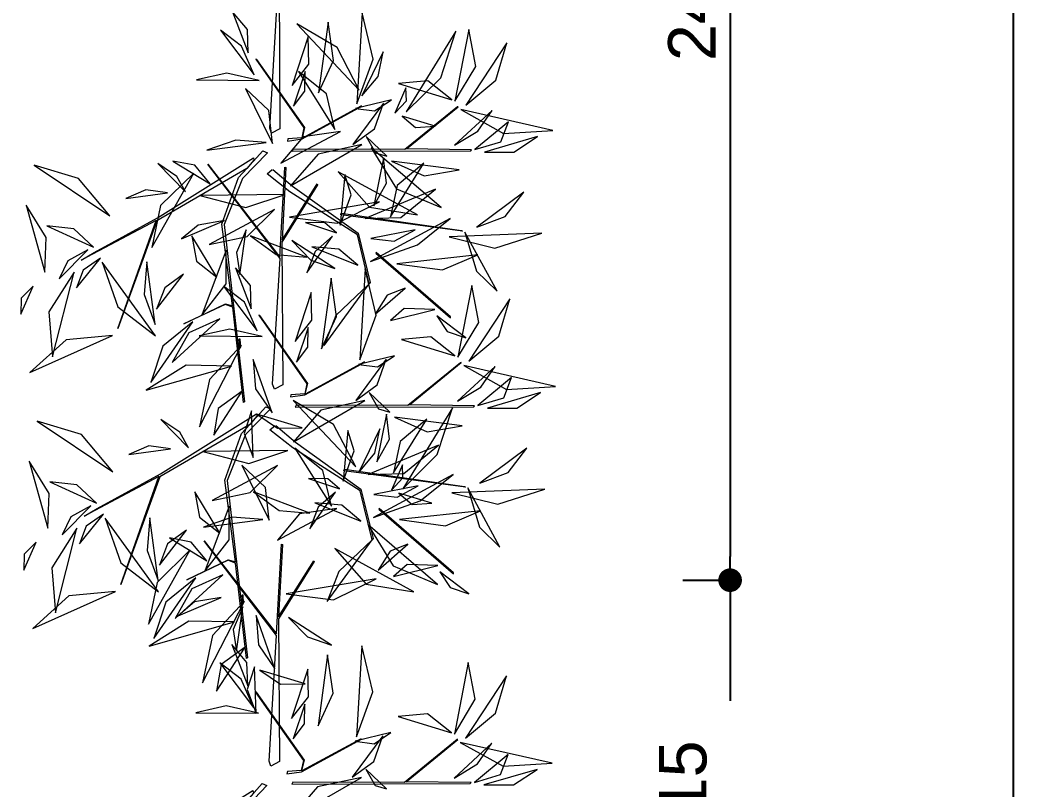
# Model space of a CAD drawing. Header units: centimetres. Extents: x 16433 to 114398, y -50094 to -12305.
# Drawn here: x 32931.3 to 33144.4, y -29819.9 to -29656.8 of the extents above; entities that cross this region are included whole.
import ezdxf

# ---------------------------------------------------------------- set-up
doc = ezdxf.new("R2010")
doc.units = ezdxf.units.CM
doc.header["$LTSCALE"] = 0.5
doc.layers.get('0').update_dxf_attribs({"linetype": 'CONTINUOUS'})
doc.layers.get('DEFPOINTS').update_dxf_attribs({"linetype": 'CONTINUOUS'})
doc.layers.add('3-BAT C-Niveau -2', color=7, linetype='CONTINUOUS')
doc.styles.add('Helvetica', font='')
doc.styles.get('Helvetica').set_extended_font_data('Helvetica')
doc.dimstyles.new('IS', dxfattribs={"dimtxt": 10.08724, "dimasz": 5.007446, "dimexe": 2, "dimexo": 10, "dimgap": 3, "dimtad": 1, "dimdec": 1, "dimtxsty": 'Helvetica', "dimblk": 'DOT', "dimblk1": 'DOT', "dimblk2": 'DOT', "dimcen": 0, "dimdle": 10, "dimazin": 0, "dimtfac": 0.8, "dimtdec": 1, "dimtix": 1, "dimtmove": 0, "dimatfit": 0, "dimldrblk": 'VW_FILLEDARROW-1', "dimfxl": 10, "dimfxlon": 1, "dimfrac": 2, "dimtolj": 1, "dimarcsym": 0})

# ---------------------------------------------------------------- blocks, each defined once
blk = doc.blocks.new('Groupe-87-1')
at = {"color": 253, "linetype": 'Continuous', "lineweight": 5, "true_color": 0xa0a0a4, "flags": 128}
for points in [[(16478.62, -47514.33), (16472.25, -47510.17), (16461.96, -47508.16), (16425.86, -47519.38), (16425.66, -47519.21), (16445.11, -47513.17), (16445.39, -47511.46), (16439.7, -47503.65), (16445.55, -47511.55), (16445.4, -47513.06), (16461.92, -47507.63), (16472.32, -47509.3), (16474.54, -47510.68), (16460.1, -47493.98), (16436.16, -47490.09), (16460.1, -47493.79), (16448.9, -47479.76), (16451.01, -47482.18), (16460.74, -47493.99), (16477.02, -47511.59), (16476.51, -47511.79), (16474.54, -47510.68), (16478.84, -47513.27)], [(16425.44, -47525.04), (16419.07, -47520.88), (16408.79, -47518.87), (16372.69, -47530.1), (16372.48, -47529.92), (16391.93, -47523.88), (16392.21, -47522.17), (16386.52, -47514.36), (16392.37, -47522.26), (16392.22, -47523.77), (16408.74, -47518.34), (16419.14, -47520.01), (16421.36, -47521.39), (16406.92, -47504.69), (16382.98, -47500.8), (16406.92, -47504.5), (16395.73, -47490.47), (16397.83, -47492.89), (16407.56, -47504.7), (16423.84, -47522.31), (16423.33, -47522.5), (16421.36, -47521.39), (16425.67, -47523.98)], [(16527.1, -47491.61), (16510.56, -47510.31), (16529.45, -47507.79), (16529.44, -47508.03), (16514.21, -47510.09), (16527.28, -47515.22), (16527.12, -47515.31), (16513.78, -47510.16), (16484.11, -47515.98), (16482.84, -47514.37), (16483.82, -47513.82), (16510.27, -47510.42), (16526.91, -47491.79)], [(16473.92, -47502.33), (16457.38, -47521.02), (16476.28, -47518.5), (16476.26, -47518.74), (16461.03, -47520.81), (16474.11, -47525.93), (16473.94, -47526.02), (16460.61, -47520.87), (16430.93, -47526.7), (16429.67, -47525.09), (16430.64, -47524.53), (16457.09, -47521.13), (16473.73, -47502.5)], [(16346.85, -47539.18), (16340.48, -47535.02), (16330.2, -47533.02), (16294.1, -47544.24), (16293.89, -47544.07), (16313.34, -47538.02), (16313.62, -47536.32), (16307.93, -47528.5), (16313.78, -47536.41), (16313.63, -47537.91), (16330.15, -47532.48), (16340.55, -47534.15), (16342.77, -47535.53), (16328.33, -47518.84), (16304.39, -47514.95), (16328.33, -47518.64), (16317.14, -47504.62), (16319.24, -47507.04), (16328.97, -47518.84), (16345.25, -47536.45), (16344.74, -47536.64), (16342.77, -47535.53), (16347.08, -47538.12)], [(16481.86, -47518.03), (16482.87, -47520.98), (16492.03, -47532.15), (16492, -47531.97), (16483.04, -47521.02), (16485.36, -47521.12), (16497.63, -47508.46), (16497.68, -47508.2), (16485.28, -47520.94), (16483.1, -47520.88), (16482.33, -47518.02)], [(16395.33, -47516.47), (16378.79, -47535.16), (16397.69, -47532.65), (16397.67, -47532.89), (16382.44, -47534.95), (16395.51, -47540.07), (16395.35, -47540.16), (16382.02, -47535.01), (16352.34, -47540.84), (16351.08, -47539.23), (16352.05, -47538.68), (16378.5, -47535.27), (16395.14, -47516.64)], [(16428.68, -47528.74), (16429.69, -47531.69), (16438.85, -47542.86), (16438.82, -47542.68), (16429.87, -47531.73), (16432.18, -47531.83), (16444.46, -47519.17), (16444.5, -47518.91), (16432.1, -47531.65), (16429.92, -47531.59), (16429.16, -47528.73)], [(16350.09, -47542.88), (16351.1, -47545.84), (16360.26, -47557.01), (16360.23, -47556.83), (16351.28, -47545.87), (16353.59, -47545.98), (16365.87, -47533.32), (16365.91, -47533.05), (16353.51, -47545.8), (16351.33, -47545.74), (16350.57, -47542.87)], [(16470.1, -47557.84), (16469.99, -47558.06), (16468.57, -47532.08), (16468.95, -47532.1)], [(16462.17, -47540.9), (16461.98, -47540.9), (16451.46, -47558.99), (16451.72, -47558.95)], [(16416.93, -47568.55), (16416.81, -47568.77), (16415.39, -47542.79), (16415.78, -47542.82)], [(16408.99, -47551.61), (16408.8, -47551.61), (16398.28, -47569.7), (16398.54, -47569.66)]]:
    blk.add_lwpolyline(points, close=True, dxfattribs=at)
for points in [[(16475.37, -47516.09), (16472.63, -47520.88), (16465.48, -47536.36), (16455.69, -47540.83), (16455.34, -47540.66), (16465.09, -47536.29), (16471.39, -47520.51), (16474.19, -47515.07), (16475.32, -47515.99)], [(16487.28, -47556.61), (16484.92, -47543.13), (16495.74, -47552.25), (16495.69, -47552.11), (16484.71, -47542.82), (16480.36, -47519.55), (16479.91, -47519.43), (16487.06, -47556.6), (16487.3, -47556.72), (16487.28, -47556.64)], [(16422.19, -47526.8), (16419.45, -47531.59), (16412.3, -47547.07), (16402.51, -47551.54), (16402.16, -47551.37), (16411.91, -47547), (16418.21, -47531.22), (16421.02, -47525.78), (16422.14, -47526.7)], [(16434.1, -47567.32), (16431.75, -47553.84), (16442.57, -47562.96), (16442.51, -47562.82), (16431.53, -47553.53), (16427.18, -47530.27), (16426.74, -47530.14), (16433.88, -47567.31), (16434.12, -47567.43), (16434.11, -47567.36)], [(16355.51, -47581.46), (16353.15, -47567.99), (16363.98, -47577.11), (16363.92, -47576.97), (16352.94, -47567.67), (16348.59, -47544.41), (16348.14, -47544.28), (16355.29, -47581.45), (16355.53, -47581.57), (16355.52, -47581.5)]]:
    blk.add_lwpolyline(points, dxfattribs=at)
at = {"color": 253, "linetype": 'Continuous', "lineweight": 5, "true_color": 0xa0a0a4}
for points in [[(16444.99, -47472.63, -212.86), (16452.26, -47471.56, -209.91), (16458.22, -47466.15, -208.14), (16458.22, -47466.15, -208.14), (16444.99, -47472.63, -212.86)], [(16444.99, -47472.63, -212.86), (16452.26, -47471.56, -209.91), (16458.22, -47466.15, -208.14), (16458.22, -47466.15, -208.14), (16444.99, -47472.63, -212.86)], [(16459.24, -47483.99, -223.66), (16465.8, -47475.96, -222.36), (16466.86, -47466.22, -219.58), (16466.86, -47466.22, -219.58), (16459.24, -47483.99, -223.66)], [(16441.59, -47470.8, -211.21), (16438.64, -47468.73, -209.03), (16435.26, -47469.31, -206.71), (16435.26, -47469.31, -206.71), (16441.59, -47470.8, -211.21)], [(16441.59, -47470.8, -211.21), (16438.64, -47468.73, -209.03), (16435.26, -47469.31, -206.71), (16435.26, -47469.31, -206.71), (16441.59, -47470.8, -211.21)], [(16452.11, -47481.82, -232.48), (16455.17, -47477.01, -232.45), (16454.7, -47471.24, -231.83), (16454.7, -47471.24, -231.83), (16452.11, -47481.82, -232.48)], [(16434.48, -47489.25, -215.07), (16431.75, -47479.73, -213.8), (16423.48, -47473.48, -214.42), (16423.48, -47473.48, -214.42), (16434.48, -47489.25, -215.07)], [(16446.16, -47478.73, -228.35), (16436.86, -47475.05, -229.1), (16427.64, -47477.58, -232.12), (16427.64, -47477.58, -232.12), (16446.16, -47478.73, -228.35)], [(16451.29, -47480.72, -232.75), (16448.23, -47476.98, -233.5), (16444.18, -47475.88, -235.42), (16444.18, -47475.88, -235.42), (16451.29, -47480.72, -232.75)], [(16391.81, -47483.34, -212.86), (16399.08, -47482.28, -209.91), (16405.04, -47476.87, -208.14), (16405.04, -47476.87, -208.14), (16391.81, -47483.34, -212.86)], [(16391.81, -47483.34, -212.86), (16399.08, -47482.28, -209.91), (16405.04, -47476.87, -208.14), (16405.04, -47476.87, -208.14), (16391.81, -47483.34, -212.86)], [(16406.07, -47494.7, -223.66), (16412.62, -47486.68, -222.36), (16413.69, -47476.93, -219.58), (16413.69, -47476.93, -219.58), (16406.07, -47494.7, -223.66)], [(16388.42, -47481.51, -211.21), (16385.47, -47479.45, -209.03), (16382.08, -47480.02, -206.71), (16382.08, -47480.02, -206.71), (16388.42, -47481.51, -211.21)], [(16388.42, -47481.51, -211.21), (16385.47, -47479.45, -209.03), (16382.08, -47480.02, -206.71), (16382.08, -47480.02, -206.71), (16388.42, -47481.51, -211.21)], [(16450.08, -47483.68, -229.3), (16446.89, -47480.6, -228.25), (16442.95, -47479.9, -226.49), (16442.95, -47479.9, -226.49), (16450.08, -47483.68, -229.3)], [(16398.93, -47492.53, -232.48), (16401.99, -47487.72, -232.45), (16401.53, -47481.96, -231.83), (16401.53, -47481.96, -231.83), (16398.93, -47492.53, -232.48)], [(16381.3, -47499.96, -215.07), (16378.57, -47490.44, -213.8), (16370.3, -47484.2, -214.42), (16370.3, -47484.2, -214.42), (16381.3, -47499.96, -215.07)], [(16449.36, -47484.22, -228.97), (16440.64, -47489.23, -227.8), (16436.12, -47498.23, -227.09), (16436.12, -47498.23, -227.09), (16449.36, -47484.22, -228.97)], [(16392.98, -47489.44, -228.35), (16383.68, -47485.77, -229.1), (16374.47, -47488.29, -232.12), (16374.47, -47488.29, -232.12), (16392.98, -47489.44, -228.35)], [(16398.11, -47491.43, -232.75), (16395.05, -47487.69, -233.5), (16391, -47486.59, -235.42), (16391, -47486.59, -235.42), (16398.11, -47491.43, -232.75)], [(16466.35, -47495.08, -172.05), (16466.13, -47490.45, -171.7), (16463.52, -47486.61, -172.02), (16463.52, -47486.61, -172.02), (16466.35, -47495.08, -172.05)], [(16466.35, -47495.08, -172.05), (16466.13, -47490.45, -171.7), (16463.52, -47486.61, -172.02), (16463.52, -47486.61, -172.02), (16466.35, -47495.08, -172.05)], [(16396.9, -47494.39, -229.3), (16393.71, -47491.31, -228.25), (16389.77, -47490.61, -226.49), (16389.77, -47490.61, -226.49), (16396.9, -47494.39, -229.3)], [(16467.24, -47498.79, -171.59), (16470.14, -47496.39, -169.03), (16472.1, -47491.94, -167.96), (16472.1, -47491.94, -167.96), (16467.24, -47498.79, -171.59)], [(16396.18, -47494.94, -228.97), (16387.46, -47499.94, -227.8), (16382.94, -47508.94, -227.09), (16382.94, -47508.94, -227.09), (16396.18, -47494.94, -228.97)], [(16451.14, -47493.5, -196.26), (16444.28, -47494.22, -195.05), (16438.43, -47497.7, -196.39), (16438.43, -47497.7, -196.39), (16451.14, -47493.5, -196.26)], [(16471.47, -47499.77, -207.25), (16463.41, -47494.15, -205.29), (16454.34, -47493.98, -201.98), (16454.34, -47493.98, -201.98), (16471.47, -47499.77, -207.25)], [(16469.89, -47503.62, -215.21), (16473.15, -47499.67, -213.09), (16473.16, -47494.94, -210.46), (16473.16, -47494.94, -210.46), (16469.89, -47503.62, -215.21)], [(16413.17, -47505.8, -172.05), (16412.96, -47501.16, -171.7), (16410.34, -47497.32, -172.02), (16410.34, -47497.32, -172.02), (16413.17, -47505.8, -172.05)], [(16413.17, -47505.8, -172.05), (16412.96, -47501.16, -171.7), (16410.34, -47497.32, -172.02), (16410.34, -47497.32, -172.02), (16413.17, -47505.8, -172.05)], [(16450.02, -47501.63, -195.33), (16446.42, -47498.25, -195.1), (16441.69, -47497.37, -194.26), (16441.69, -47497.37, -194.26), (16450.02, -47501.63, -195.33)], [(16493.34, -47509.73, -183.78), (16493.62, -47502.69, -183.14), (16490.97, -47496.64, -184.94), (16490.97, -47496.64, -184.94), (16493.34, -47509.73, -183.78)], [(16432.8, -47515.24, -194.97), (16431.18, -47505.74, -192.57), (16424.38, -47498.44, -191.31), (16424.38, -47498.44, -191.31), (16432.8, -47515.24, -194.97)], [(16440.49, -47505.46, -201.48), (16434.23, -47500.16, -202.35), (16426.19, -47499.09, -201.76), (16426.19, -47499.09, -201.76), (16440.49, -47505.46, -201.48)], [(16494.35, -47508.46, -176.88), (16499.76, -47504.73, -176.9), (16502.32, -47499.69, -174.04), (16502.32, -47499.69, -174.04), (16494.35, -47508.46, -176.88)], [(16462.79, -47508.05, -210.84), (16460.84, -47502.72, -209.98), (16457.29, -47499.83, -207.2), (16457.29, -47499.83, -207.2), (16462.79, -47508.05, -210.84)], [(16480.68, -47513.64, -200.44), (16479.98, -47507.23, -199.26), (16476.74, -47501.61, -200.49), (16476.74, -47501.61, -200.49), (16480.68, -47513.64, -200.44)], [(16498.65, -47506.38, -161.32), (16503.47, -47505.29, -161.24), (16506.59, -47501.48, -160.95), (16506.59, -47501.48, -160.95), (16498.65, -47506.38, -161.32)], [(16414.06, -47509.5, -171.59), (16416.97, -47507.1, -169.03), (16418.92, -47502.65, -167.96), (16418.92, -47502.65, -167.96), (16414.06, -47509.5, -171.59)], [(16442.18, -47510.98, -207.16), (16438, -47505.06, -205.48), (16431.18, -47502.72, -203.83), (16431.18, -47502.72, -203.83), (16442.18, -47510.98, -207.16)], [(16442.18, -47510.98, -207.16), (16438, -47505.06, -205.48), (16431.18, -47502.72, -203.83), (16431.18, -47502.72, -203.83), (16442.18, -47510.98, -207.16)], [(16458.32, -47501.87, -184.69), (16453.26, -47503.79, -183.17), (16450.7, -47508.71, -181.63), (16450.7, -47508.71, -181.63), (16458.32, -47501.87, -184.69)], [(16467.05, -47501.91, -176.08), (16466.38, -47511.99, -174.79), (16470.64, -47519.63, -170.69), (16470.64, -47519.63, -170.69), (16467.05, -47501.91, -176.08)], [(16397.97, -47504.21, -196.26), (16391.1, -47504.93, -195.05), (16385.25, -47508.41, -196.39), (16385.25, -47508.41, -196.39), (16397.97, -47504.21, -196.26)], [(16457.22, -47505.78, -205.3), (16460.37, -47513.42, -204.92), (16467.08, -47518.01, -203.9), (16467.08, -47518.01, -203.9), (16457.22, -47505.78, -205.3)], [(16392.88, -47513.91, -207.25), (16384.82, -47508.29, -205.29), (16375.75, -47508.12, -201.98), (16375.75, -47508.12, -201.98), (16392.88, -47513.91, -207.25)], [(16396.85, -47512.34, -195.33), (16393.24, -47508.96, -195.1), (16388.52, -47508.08, -194.26), (16388.52, -47508.08, -194.26), (16396.85, -47512.34, -195.33)], [(16440.16, -47520.44, -183.78), (16440.44, -47513.41, -183.14), (16437.8, -47507.35, -184.94), (16437.8, -47507.35, -184.94), (16440.16, -47520.44, -183.78)], [(16442.24, -47507.03, -188.89), (16449.74, -47510.9, -185.79), (16456.7, -47509.59, -181.22), (16456.7, -47509.59, -181.22), (16442.24, -47507.03, -188.89)], [(16480.75, -47514.99, -200.73), (16487.45, -47512.97, -197.34), (16491.15, -47507.19, -193.77), (16491.15, -47507.19, -193.77), (16480.75, -47514.99, -200.73)], [(16480.75, -47514.99, -200.73), (16487.45, -47512.97, -197.34), (16491.15, -47507.19, -193.77), (16491.15, -47507.19, -193.77), (16480.75, -47514.99, -200.73)], [(16379.63, -47525.95, -194.97), (16378, -47516.45, -192.57), (16371.2, -47509.15, -191.31), (16371.2, -47509.15, -191.31), (16379.63, -47525.95, -194.97)], [(16387.31, -47516.17, -201.48), (16381.06, -47510.87, -202.35), (16373.01, -47509.8, -201.76), (16373.01, -47509.8, -201.76), (16387.31, -47516.17, -201.48)], [(16391.29, -47517.77, -215.21), (16394.56, -47513.81, -213.09), (16394.57, -47509.08, -210.46), (16394.57, -47509.08, -210.46), (16391.29, -47517.77, -215.21)], [(16437.51, -47516.5, -206.43), (16429.11, -47511.22, -204.4), (16418.86, -47510.95, -204.36), (16418.86, -47510.95, -204.36), (16437.51, -47516.5, -206.43)], [(16437.51, -47516.5, -206.43), (16429.11, -47511.22, -204.4), (16418.86, -47510.95, -204.36), (16418.86, -47510.95, -204.36), (16437.51, -47516.5, -206.43)], [(16441.17, -47519.17, -176.88), (16446.59, -47515.44, -176.9), (16449.14, -47510.4, -174.04), (16449.14, -47510.4, -174.04), (16441.17, -47519.17, -176.88)], [(16445.47, -47517.09, -161.32), (16450.3, -47516.01, -161.24), (16453.41, -47512.19, -160.95), (16453.41, -47512.19, -160.95), (16445.47, -47517.09, -161.32)], [(16461.72, -47512.94, -223.21), (16456.62, -47511.84, -222.61), (16452.19, -47513.38, -220.88), (16452.19, -47513.38, -220.88), (16461.72, -47512.94, -223.21)], [(16461.72, -47512.94, -223.21), (16456.62, -47511.84, -222.61), (16452.19, -47513.38, -220.88), (16452.19, -47513.38, -220.88), (16461.72, -47512.94, -223.21)], [(16389, -47521.7, -207.16), (16384.82, -47515.77, -205.48), (16378.01, -47513.43, -203.83), (16378.01, -47513.43, -203.83), (16389, -47521.7, -207.16)], [(16389, -47521.7, -207.16), (16384.82, -47515.77, -205.48), (16378.01, -47513.43, -203.83), (16378.01, -47513.43, -203.83), (16389, -47521.7, -207.16)], [(16384.2, -47522.19, -210.84), (16382.25, -47516.86, -209.98), (16378.7, -47513.98, -207.2), (16378.7, -47513.98, -207.2), (16384.2, -47522.19, -210.84)], [(16405.15, -47512.58, -184.69), (16400.08, -47514.5, -183.17), (16397.52, -47519.42, -181.63), (16397.52, -47519.42, -181.63), (16405.15, -47512.58, -184.69)], [(16413.87, -47512.62, -176.08), (16413.2, -47522.71, -174.79), (16417.47, -47530.34, -170.69), (16417.47, -47530.34, -170.69), (16413.87, -47512.62, -176.08)], [(16427.97, -47518.49, -194.21), (16423.44, -47514.12, -192.81), (16417.69, -47514.26, -190.06), (16417.69, -47514.26, -190.06), (16427.97, -47518.49, -194.21)], [(16427.97, -47518.49, -194.21), (16423.44, -47514.12, -192.81), (16417.69, -47514.26, -190.06), (16417.69, -47514.26, -190.06), (16427.97, -47518.49, -194.21)], [(16460.66, -47514.06, -185.42), (16457.8, -47520.15, -185.31), (16458.44, -47526.62, -184.01), (16458.44, -47526.62, -184.01), (16460.66, -47514.06, -185.42)], [(16402.09, -47527.79, -200.44), (16401.39, -47521.37, -199.26), (16398.15, -47515.76, -200.49), (16398.15, -47515.76, -200.49), (16402.09, -47527.79, -200.44)], [(16404.04, -47516.49, -205.3), (16407.19, -47524.13, -204.92), (16413.9, -47528.72, -203.9), (16413.9, -47528.72, -203.9), (16404.04, -47516.49, -205.3)], [(16438.76, -47515.98, -203.84), (16438.66, -47515.75, -203.87), (16436.98, -47516.21, -202.04), (16437.07, -47516.42, -202.02), (16438.76, -47515.98, -203.84)], [(16495.29, -47530.97, -204.31), (16503.28, -47524.67, -204.16), (16506.63, -47515.33, -202.67), (16506.63, -47515.33, -202.67), (16495.29, -47530.97, -204.31)], [(16389.06, -47517.74, -188.89), (16396.56, -47521.61, -185.79), (16403.52, -47520.3, -181.22), (16403.52, -47520.3, -181.22), (16389.06, -47517.74, -188.89)], [(16485.91, -47528.68, -210.57), (16483.33, -47521.11, -206.9), (16476.96, -47517.52, -202.54), (16476.96, -47517.52, -202.54), (16485.91, -47528.68, -210.57)], [(16486.16, -47527.46, -217.22), (16493.24, -47524.27, -219.34), (16496.78, -47517.56, -221.55), (16496.78, -47517.56, -221.55), (16486.16, -47527.46, -217.22)], [(16489.37, -47517.94, -197.01), (16492.96, -47519.71, -196.39), (16497.03, -47519.01, -196.61), (16497.03, -47519.01, -196.61), (16489.37, -47517.94, -197.01)], [(16493.58, -47516.81, -186.16), (16498.72, -47519.46, -185.75), (16504.45, -47518.25, -185.13), (16504.45, -47518.25, -185.13), (16493.58, -47516.81, -186.16)], [(16424.27, -47521.2, -183.73), (16419.27, -47520.56, -181.29), (16414.59, -47523.38, -179.52), (16414.59, -47523.38, -179.52), (16424.27, -47521.2, -183.73)], [(16435, -47519.48, -199.98), (16428.97, -47521.14, -200.36), (16424.66, -47525.53, -199.46), (16424.66, -47525.53, -199.46), (16435, -47519.48, -199.98)], [(16484.05, -47533.68, -178.9), (16480.34, -47524.91, -176.01), (16472.62, -47520.43, -172.29), (16472.62, -47520.43, -172.29), (16484.05, -47533.68, -178.9)], [(16484.05, -47533.68, -178.9), (16480.34, -47524.91, -176.01), (16472.62, -47520.43, -172.29), (16472.62, -47520.43, -172.29), (16484.05, -47533.68, -178.9)], [(16361.57, -47534.59, -183.78), (16361.85, -47527.55, -183.14), (16359.2, -47521.49, -184.94), (16359.2, -47521.49, -184.94), (16361.57, -47534.59, -183.78)], [(16384.34, -47527.21, -206.43), (16375.93, -47521.93, -204.4), (16365.68, -47521.67, -204.36), (16365.68, -47521.67, -204.36), (16384.34, -47527.21, -206.43)], [(16384.34, -47527.21, -206.43), (16375.93, -47521.93, -204.4), (16365.68, -47521.67, -204.36), (16365.68, -47521.67, -204.36), (16384.34, -47527.21, -206.43)], [(16402.16, -47529.14, -200.73), (16408.86, -47527.12, -197.34), (16412.56, -47521.34, -193.77), (16412.56, -47521.34, -193.77), (16402.16, -47529.14, -200.73)], [(16402.16, -47529.14, -200.73), (16408.86, -47527.12, -197.34), (16412.56, -47521.34, -193.77), (16412.56, -47521.34, -193.77), (16402.16, -47529.14, -200.73)], [(16423.78, -47522.45, -183.47), (16421.7, -47527.29, -183.7), (16422.72, -47532.41, -184.07), (16422.72, -47532.41, -184.07), (16423.78, -47522.45, -183.47)], [(16423.78, -47522.45, -183.47), (16421.7, -47527.29, -183.7), (16422.72, -47532.41, -184.07), (16422.72, -47532.41, -184.07), (16423.78, -47522.45, -183.47)], [(16461.31, -47522.89, -228.81), (16457.99, -47527.62, -229.15), (16457.19, -47532.95, -227.32), (16457.19, -47532.95, -227.32), (16461.31, -47522.89, -228.81)], [(16466.09, -47521.48, -225.36), (16466.72, -47531.6, -224.7), (16472.8, -47539.64, -224), (16472.8, -47539.64, -224), (16466.09, -47521.48, -225.36)], [(16493.09, -47522.63, -247.3), (16500.45, -47524.47, -244.69), (16508.21, -47521.81, -243.35), (16508.21, -47521.81, -243.35), (16493.09, -47522.63, -247.3)], [(16493.09, -47522.63, -247.3), (16500.45, -47524.47, -244.69), (16508.21, -47521.81, -243.35), (16508.21, -47521.81, -243.35), (16493.09, -47522.63, -247.3)], [(16362.58, -47533.31, -176.88), (16367.99, -47529.58, -176.9), (16370.55, -47524.54, -174.04), (16370.55, -47524.54, -174.04), (16362.58, -47533.31, -176.88)], [(16374.8, -47529.2, -194.21), (16370.26, -47524.83, -192.81), (16364.51, -47524.97, -190.06), (16364.51, -47524.97, -190.06), (16374.8, -47529.2, -194.21)], [(16374.8, -47529.2, -194.21), (16370.26, -47524.83, -192.81), (16364.51, -47524.97, -190.06), (16364.51, -47524.97, -190.06), (16374.8, -47529.2, -194.21)], [(16407.48, -47524.77, -185.42), (16404.62, -47530.87, -185.31), (16405.26, -47537.34, -184.01), (16405.26, -47537.34, -184.01), (16407.48, -47524.77, -185.42)], [(16464.71, -47531.88, -202.35), (16466.29, -47529.06, -200.21), (16465.58, -47525.01, -199.09), (16465.58, -47525.01, -199.09), (16464.71, -47531.88, -202.35)], [(16366.88, -47531.24, -161.32), (16371.71, -47530.15, -161.24), (16374.82, -47526.33, -160.95), (16374.82, -47526.33, -160.95), (16366.88, -47531.24, -161.32)], [(16383.13, -47527.08, -223.21), (16378.03, -47525.99, -222.61), (16373.6, -47527.52, -220.88), (16373.6, -47527.52, -220.88), (16383.13, -47527.08, -223.21)], [(16383.13, -47527.08, -223.21), (16378.03, -47525.99, -222.61), (16373.6, -47527.52, -220.88), (16373.6, -47527.52, -220.88), (16383.13, -47527.08, -223.21)], [(16385.58, -47526.69, -203.84), (16385.48, -47526.47, -203.87), (16383.8, -47526.92, -202.04), (16383.9, -47527.13, -202.02), (16385.58, -47526.69, -203.84)], [(16463.8, -47531.18, -202.12), (16459.97, -47528.14, -201.54), (16455.18, -47527.27, -202.14), (16455.18, -47527.27, -202.14), (16463.8, -47531.18, -202.12)], [(16458.79, -47537.58, -199.77), (16461.35, -47533.01, -197.57), (16460.77, -47527.3, -196.35), (16460.77, -47527.3, -196.35), (16458.79, -47537.58, -199.77)], [(16416.7, -47545.11, -204.31), (16424.69, -47538.81, -204.16), (16428.04, -47529.48, -202.67), (16428.04, -47529.48, -202.67), (16416.7, -47545.11, -204.31)], [(16436.19, -47528.65, -197.01), (16439.78, -47530.42, -196.39), (16443.86, -47529.73, -196.61), (16443.86, -47529.73, -196.61), (16436.19, -47528.65, -197.01)], [(16440.41, -47527.53, -186.16), (16445.54, -47530.17, -185.75), (16451.28, -47528.96, -185.13), (16451.28, -47528.96, -185.13), (16440.41, -47527.53, -186.16)], [(16492.31, -47531.01, -179.52), (16502.29, -47532.67, -178.73), (16511.47, -47528.56, -177.91), (16511.47, -47528.56, -177.91), (16492.31, -47531.01, -179.52)], [(16371.09, -47531.91, -183.73), (16366.1, -47531.27, -181.29), (16361.42, -47534.09, -179.52), (16361.42, -47534.09, -179.52), (16371.09, -47531.91, -183.73)], [(16381.83, -47530.19, -199.98), (16375.79, -47531.86, -200.36), (16371.48, -47536.24, -199.46), (16371.48, -47536.24, -199.46), (16381.83, -47530.19, -199.98)], [(16407.32, -47542.83, -210.57), (16404.74, -47535.25, -206.9), (16398.37, -47531.66, -202.54), (16398.37, -47531.66, -202.54), (16407.32, -47542.83, -210.57)], [(16430.87, -47544.39, -178.9), (16427.16, -47535.62, -176.01), (16419.44, -47531.14, -172.29), (16419.44, -47531.14, -172.29), (16430.87, -47544.39, -178.9)], [(16430.87, -47544.39, -178.9), (16427.16, -47535.62, -176.01), (16419.44, -47531.14, -172.29), (16419.44, -47531.14, -172.29), (16430.87, -47544.39, -178.9)], [(16466.42, -47532.34, -198.87), (16473.15, -47533.44, -195.41), (16477.16, -47531.3, -190.33), (16477.16, -47531.3, -190.33), (16466.42, -47532.34, -198.87)], [(16477.47, -47529.83, -220.85), (16471.31, -47537.75, -221.31), (16471.6, -47548.01, -222.56), (16471.6, -47548.01, -222.56), (16477.47, -47529.83, -220.85)], [(16491.32, -47530.93, -179.83), (16491.56, -47534.97, -178.67), (16494.53, -47538.06, -177.99), (16494.53, -47538.06, -177.99), (16491.32, -47530.93, -179.83)], [(16370.6, -47533.16, -183.47), (16368.52, -47538, -183.7), (16369.54, -47543.12, -184.07), (16369.54, -47543.12, -184.07), (16370.6, -47533.16, -183.47)], [(16370.6, -47533.16, -183.47), (16368.52, -47538, -183.7), (16369.54, -47543.12, -184.07), (16369.54, -47543.12, -184.07), (16370.6, -47533.16, -183.47)], [(16407.57, -47541.6, -217.22), (16414.65, -47538.41, -219.34), (16418.19, -47531.7, -221.55), (16418.19, -47531.7, -221.55), (16407.57, -47541.6, -217.22)], [(16439.91, -47533.35, -247.3), (16447.27, -47535.18, -244.69), (16455.03, -47532.53, -243.35), (16455.03, -47532.53, -243.35), (16439.91, -47533.35, -247.3)], [(16439.91, -47533.35, -247.3), (16447.27, -47535.18, -244.69), (16455.03, -47532.53, -243.35), (16455.03, -47532.53, -243.35), (16439.91, -47533.35, -247.3)], [(16455.34, -47540.66, -197.23), (16447.47, -47534.99, -194.28), (16440.73, -47533.72, -188.42), (16440.73, -47533.72, -188.42), (16455.34, -47540.66, -197.23)], [(16483.72, -47531.76, -207.06), (16487.84, -47535.65, -208.24), (16493.54, -47536.51, -209.24), (16493.54, -47536.51, -209.24), (16483.72, -47531.76, -207.06)], [(16494.2, -47531.77, -204.62), (16498.89, -47534.39, -205.07), (16504.19, -47534.47, -204.23), (16504.19, -47534.47, -204.23), (16494.2, -47531.77, -204.62)], [(16387.5, -47535.63, -225.36), (16388.13, -47545.74, -224.7), (16394.21, -47553.78, -224), (16394.21, -47553.78, -224), (16387.5, -47535.63, -225.36)], [(16411.53, -47542.59, -202.35), (16413.11, -47539.77, -200.21), (16412.4, -47535.72, -199.09), (16412.4, -47535.72, -199.09), (16411.53, -47542.59, -202.35)], [(16483.76, -47535.77, -220.09), (16476.17, -47542.63, -220.53), (16474.06, -47552.65, -219.34), (16474.06, -47552.65, -219.34), (16483.76, -47535.77, -220.09)], [(16485.92, -47534.26, -177.75), (16482.89, -47536.84, -175.38), (16482.63, -47539.33, -172.12), (16482.63, -47539.33, -172.12), (16485.92, -47534.26, -177.75)], [(16382.72, -47537.04, -228.81), (16379.4, -47541.77, -229.15), (16378.6, -47547.09, -227.32), (16378.6, -47547.09, -227.32), (16382.72, -47537.04, -228.81)], [(16410.63, -47541.89, -202.12), (16406.8, -47538.85, -201.54), (16402, -47537.98, -202.14), (16402, -47537.98, -202.14), (16410.63, -47541.89, -202.12)], [(16405.61, -47548.29, -199.77), (16408.17, -47543.72, -197.57), (16407.59, -47538.01, -196.35), (16407.59, -47538.01, -196.35), (16405.61, -47548.29, -199.77)], [(16468.77, -47537.3, -233.25), (16470.44, -47544.68, -238.65), (16477.65, -47550.8, -241.93), (16477.65, -47550.8, -241.93), (16468.77, -47537.3, -233.25)], [(16439.13, -47541.72, -179.52), (16449.11, -47543.39, -178.73), (16458.29, -47539.27, -177.91), (16458.29, -47539.27, -177.91), (16439.13, -47541.72, -179.52)], [(16460.04, -47540.1, -210.1), (16465.37, -47549.18, -209.96), (16472.17, -47554.96, -205.95), (16472.17, -47554.96, -205.95), (16460.04, -47540.1, -210.1)], [(16464.84, -47539.26, -207.72), (16465.22, -47544.23, -206.62), (16468.42, -47548.13, -205.86), (16468.42, -47548.13, -205.86), (16464.84, -47539.26, -207.72)], [(16471.77, -47538.57, -229.03), (16476.97, -47540.36, -227.48), (16482.11, -47538.74, -225.66), (16482.11, -47538.74, -225.66), (16471.77, -47538.57, -229.03)], [(16491.89, -47539.3, -212.09), (16494.89, -47541.23, -209.87), (16497.57, -47540.59, -207.1), (16497.57, -47540.59, -207.1), (16491.89, -47539.3, -212.09)], [(16491.89, -47539.3, -212.09), (16494.89, -47541.23, -209.87), (16497.57, -47540.59, -207.1), (16497.57, -47540.59, -207.1), (16491.89, -47539.3, -212.09)], [(16496.91, -47550.65, -181.99), (16499.91, -47544.91, -181.12), (16498.18, -47538.91, -179.03), (16498.18, -47538.91, -179.03), (16496.91, -47550.65, -181.99)], [(16361.81, -47541.67, -186.16), (16366.95, -47544.31, -185.75), (16372.69, -47543.1, -185.13), (16372.69, -47543.1, -185.13), (16361.81, -47541.67, -186.16)], [(16413.24, -47543.05, -198.87), (16419.97, -47544.15, -195.41), (16423.98, -47542.02, -190.33), (16423.98, -47542.02, -190.33), (16413.24, -47543.05, -198.87)], [(16438.14, -47541.64, -179.83), (16438.39, -47545.68, -178.67), (16441.36, -47548.77, -177.99), (16441.36, -47548.77, -177.99), (16438.14, -47541.64, -179.83)], [(16481.76, -47540.49, -200.41), (16479.98, -47547.88, -200.32), (16482.61, -47554.95, -200.54), (16482.61, -47554.95, -200.54), (16481.76, -47540.49, -200.41)], [(16491.55, -47540.96, -213.12), (16489.71, -47544.19, -210.71), (16490.75, -47548.25, -208.62), (16490.75, -47548.25, -208.62), (16491.55, -47540.96, -213.12)], [(16491.55, -47540.96, -213.12), (16489.71, -47544.19, -210.71), (16490.75, -47548.25, -208.62), (16490.75, -47548.25, -208.62), (16491.55, -47540.96, -213.12)], [(16492.61, -47541.61, -212.64), (16501.07, -47547.46, -211.07), (16511.4, -47548.76, -212.06), (16511.4, -47548.76, -212.06), (16492.61, -47541.61, -212.64)], [(16492.61, -47541.61, -212.64), (16501.07, -47547.46, -211.07), (16511.4, -47548.76, -212.06), (16511.4, -47548.76, -212.06), (16492.61, -47541.61, -212.64)], [(16357.6, -47542.8, -197.01), (16361.19, -47544.57, -196.39), (16365.27, -47543.87, -196.61), (16365.27, -47543.87, -196.61), (16357.6, -47542.8, -197.01)], [(16402.16, -47551.37, -197.23), (16394.29, -47545.7, -194.28), (16387.55, -47544.43, -188.42), (16387.55, -47544.43, -188.42), (16402.16, -47551.37, -197.23)], [(16398.88, -47543.97, -220.85), (16392.72, -47551.9, -221.31), (16393.01, -47562.15, -222.56), (16393.01, -47562.15, -222.56), (16398.88, -47543.97, -220.85)], [(16430.54, -47542.47, -207.06), (16434.66, -47546.36, -208.24), (16440.37, -47547.22, -209.24), (16440.37, -47547.22, -209.24), (16430.54, -47542.47, -207.06)], [(16455.83, -47548.33, -218.46), (16453.68, -47544.87, -216.39), (16449.24, -47543.14, -215.43), (16449.24, -47543.14, -215.43), (16455.83, -47548.33, -218.46)], [(16482.6, -47547.31, -189.87), (16476.94, -47542.61, -186.93), (16470.17, -47542.5, -183.27), (16470.17, -47542.5, -183.27), (16482.6, -47547.31, -189.87)], [(16352.28, -47558.53, -178.9), (16348.57, -47549.76, -176.01), (16340.85, -47545.28, -172.29), (16340.85, -47545.28, -172.29), (16352.28, -47558.53, -178.9)], [(16352.28, -47558.53, -178.9), (16348.57, -47549.76, -176.01), (16340.85, -47545.28, -172.29), (16340.85, -47545.28, -172.29), (16352.28, -47558.53, -178.9)], [(16415.61, -47545.91, -204.62), (16420.3, -47548.54, -205.07), (16425.6, -47548.61, -204.23), (16425.6, -47548.61, -204.23), (16415.61, -47545.91, -204.62)], [(16432.75, -47544.97, -177.75), (16429.71, -47547.55, -175.38), (16429.45, -47550.04, -172.12), (16429.45, -47550.04, -172.12), (16432.75, -47544.97, -177.75)], [(16452.6, -47555.38, -202.5), (16451.57, -47548.98, -200.11), (16448.52, -47546.56, -195.35), (16448.52, -47546.56, -195.35), (16452.6, -47555.38, -202.5)], [(16460.63, -47545.62, -221.24), (16461.13, -47555.43, -218.96), (16465.64, -47562.15, -214.31), (16465.64, -47562.15, -214.31), (16460.63, -47545.62, -221.24)], [(16361.32, -47547.49, -247.3), (16368.68, -47549.32, -244.69), (16376.44, -47546.67, -243.35), (16376.44, -47546.67, -243.35), (16361.32, -47547.49, -247.3)], [(16361.32, -47547.49, -247.3), (16368.68, -47549.32, -244.69), (16376.44, -47546.67, -243.35), (16376.44, -47546.67, -243.35), (16361.32, -47547.49, -247.3)], [(16415.59, -47548.01, -233.25), (16417.26, -47555.39, -238.65), (16424.48, -47561.51, -241.93), (16424.48, -47561.51, -241.93), (16415.59, -47548.01, -233.25)], [(16405.17, -47549.91, -220.09), (16397.58, -47556.78, -220.53), (16395.47, -47566.8, -219.34), (16395.47, -47566.8, -219.34), (16405.17, -47549.91, -220.09)], [(16406.86, -47550.81, -210.1), (16412.19, -47559.89, -209.96), (16418.99, -47565.68, -205.95), (16418.99, -47565.68, -205.95), (16406.86, -47550.81, -210.1)], [(16411.66, -47549.97, -207.72), (16412.04, -47554.94, -206.62), (16415.24, -47558.84, -205.86), (16415.24, -47558.84, -205.86), (16411.66, -47549.97, -207.72)], [(16418.6, -47549.28, -229.03), (16423.79, -47551.07, -227.48), (16428.93, -47549.45, -225.66), (16428.93, -47549.45, -225.66), (16418.6, -47549.28, -229.03)], [(16443.73, -47561.36, -181.99), (16446.73, -47555.62, -181.12), (16445, -47549.62, -179.03), (16445, -47549.62, -179.03), (16443.73, -47561.36, -181.99)], [(16428.58, -47551.2, -200.41), (16426.8, -47558.59, -200.32), (16429.43, -47565.66, -200.54), (16429.43, -47565.66, -200.54), (16428.58, -47551.2, -200.41)], [(16495.25, -47552.89, -186.41), (16491.94, -47562.77, -187.61), (16494.51, -47572.87, -186.97), (16494.51, -47572.87, -186.97), (16495.25, -47552.89, -186.41)], [(16496.74, -47551.34, -182.25), (16504.82, -47554.32, -178.08), (16512.2, -47551.41, -173.29), (16512.2, -47551.41, -173.29), (16496.74, -47551.34, -182.25)], [(16360.54, -47555.87, -179.52), (16370.52, -47557.53, -178.73), (16379.7, -47553.42, -177.91), (16379.7, -47553.42, -177.91), (16360.54, -47555.87, -179.52)], [(16402.65, -47559.04, -218.46), (16400.5, -47555.58, -216.39), (16396.06, -47553.85, -215.43), (16396.06, -47553.85, -215.43), (16402.65, -47559.04, -218.46)], [(16412.96, -47555.1, -213.12), (16411.12, -47558.34, -210.71), (16412.16, -47562.39, -208.62), (16412.16, -47562.39, -208.62), (16412.96, -47555.1, -213.12)], [(16412.96, -47555.1, -213.12), (16411.12, -47558.34, -210.71), (16412.16, -47562.39, -208.62), (16412.16, -47562.39, -208.62), (16412.96, -47555.1, -213.12)], [(16413.3, -47553.45, -212.09), (16416.3, -47555.37, -209.87), (16418.98, -47554.73, -207.1), (16418.98, -47554.73, -207.1), (16413.3, -47553.45, -212.09)], [(16413.3, -47553.45, -212.09), (16416.3, -47555.37, -209.87), (16418.98, -47554.73, -207.1), (16418.98, -47554.73, -207.1), (16413.3, -47553.45, -212.09)], [(16429.42, -47558.02, -189.87), (16423.76, -47553.32, -186.93), (16416.99, -47553.21, -183.27), (16416.99, -47553.21, -183.27), (16429.42, -47558.02, -189.87)], [(16487.58, -47553.03, -186.97), (16491.43, -47557.33, -187.38), (16496.31, -47559.5, -185.5), (16496.31, -47559.5, -185.5), (16487.58, -47553.03, -186.97)], [(16496.34, -47553.8, -186.4), (16502.72, -47559.04, -186.75), (16510.93, -47559.88, -187), (16510.93, -47559.88, -187), (16496.34, -47553.8, -186.4)], [(16351.95, -47556.62, -207.06), (16356.07, -47560.5, -208.24), (16361.78, -47561.36, -209.24), (16361.78, -47561.36, -209.24), (16351.95, -47556.62, -207.06)], [(16359.55, -47555.78, -179.83), (16359.8, -47559.83, -178.67), (16362.77, -47562.92, -177.99), (16362.77, -47562.92, -177.99), (16359.55, -47555.78, -179.83)], [(16407.45, -47556.33, -221.24), (16407.96, -47566.14, -218.96), (16412.46, -47572.86, -214.31), (16412.46, -47572.86, -214.31), (16407.45, -47556.33, -221.24)], [(16414.02, -47555.75, -212.64), (16422.48, -47561.6, -211.07), (16432.81, -47562.91, -212.06), (16432.81, -47562.91, -212.06), (16414.02, -47555.75, -212.64)], [(16414.02, -47555.75, -212.64), (16422.48, -47561.6, -211.07), (16432.81, -47562.91, -212.06), (16432.81, -47562.91, -212.06), (16414.02, -47555.75, -212.64)], [(16451.35, -47556.02, -211.6), (16448.47, -47558.83, -211.07), (16447.88, -47562.93, -211.1), (16447.88, -47562.93, -211.1), (16451.35, -47556.02, -211.6)], [(16468.27, -47555.47, -223.19), (16467.71, -47565.48, -225.59), (16472.73, -47574.65, -225.79), (16472.73, -47574.65, -225.79), (16468.27, -47555.47, -223.19)], [(16468.27, -47555.47, -223.19), (16467.71, -47565.48, -225.59), (16472.73, -47574.65, -225.79), (16472.73, -47574.65, -225.79), (16468.27, -47555.47, -223.19)], [(16354.16, -47559.11, -177.75), (16351.12, -47561.7, -175.38), (16350.86, -47564.18, -172.12), (16350.86, -47564.18, -172.12), (16354.16, -47559.11, -177.75)], [(16399.42, -47566.09, -202.5), (16398.4, -47559.69, -200.11), (16395.34, -47557.27, -195.35), (16395.34, -47557.27, -195.35), (16399.42, -47566.09, -202.5)], [(16469.9, -47558.56, -214.21), (16462.23, -47562.52, -211.43), (16458.84, -47567.61, -206.15), (16458.84, -47567.61, -206.15), (16469.9, -47558.56, -214.21)], [(16487.46, -47557.44, -174.58), (16490.11, -47562.52, -172.2), (16494.61, -47563.34, -168.43), (16494.61, -47563.34, -168.43), (16487.46, -47557.44, -174.58)], [(16471.38, -47560.91, -215.73), (16474.73, -47566.38, -216.78), (16480.56, -47569.32, -215.22), (16480.56, -47569.32, -215.22), (16471.38, -47560.91, -215.73)], [(16471.38, -47560.91, -215.73), (16474.73, -47566.38, -216.78), (16480.56, -47569.32, -215.22), (16480.56, -47569.32, -215.22), (16471.38, -47560.91, -215.73)], [(16487.34, -47559.5, -174.84), (16488.48, -47565.63, -175.45), (16492.65, -47569.94, -176.76), (16492.65, -47569.94, -176.76), (16487.34, -47559.5, -174.84)], [(16442.07, -47563.6, -186.41), (16438.77, -47573.48, -187.61), (16441.33, -47583.58, -186.97), (16441.33, -47583.58, -186.97), (16442.07, -47563.6, -186.41)], [(16443.57, -47562.06, -182.25), (16451.64, -47565.03, -178.08), (16459.03, -47562.12, -173.29), (16459.03, -47562.12, -173.29), (16443.57, -47562.06, -182.25)], [(16365.14, -47575.5, -181.99), (16368.14, -47569.77, -181.12), (16366.41, -47563.77, -179.03), (16366.41, -47563.77, -179.03), (16365.14, -47575.5, -181.99)], [(16434.41, -47563.74, -186.97), (16438.25, -47568.04, -187.38), (16443.14, -47570.21, -185.5), (16443.14, -47570.21, -185.5), (16434.41, -47563.74, -186.97)], [(16443.16, -47564.51, -186.4), (16449.55, -47569.76, -186.75), (16457.75, -47570.6, -187), (16457.75, -47570.6, -187), (16443.16, -47564.51, -186.4)], [(16398.18, -47566.73, -211.6), (16395.29, -47569.54, -211.07), (16394.71, -47573.64, -211.1), (16394.71, -47573.64, -211.1), (16398.18, -47566.73, -211.6)], [(16415.09, -47566.18, -223.19), (16414.53, -47576.19, -225.59), (16419.55, -47585.36, -225.79), (16419.55, -47585.36, -225.79), (16415.09, -47566.18, -223.19)], [(16415.09, -47566.18, -223.19), (16414.53, -47576.19, -225.59), (16419.55, -47585.36, -225.79), (16419.55, -47585.36, -225.79), (16415.09, -47566.18, -223.19)], [(16416.73, -47569.27, -214.21), (16409.05, -47573.23, -211.43), (16405.67, -47578.32, -206.15), (16405.67, -47578.32, -206.15), (16416.73, -47569.27, -214.21)], [(16434.28, -47568.15, -174.58), (16436.93, -47573.23, -172.2), (16441.43, -47574.05, -168.43), (16441.43, -47574.05, -168.43), (16434.28, -47568.15, -174.58)], [(16418.2, -47571.62, -215.73), (16421.56, -47577.09, -216.78), (16427.38, -47580.03, -215.22), (16427.38, -47580.03, -215.22), (16418.2, -47571.62, -215.73)], [(16418.2, -47571.62, -215.73), (16421.56, -47577.09, -216.78), (16427.38, -47580.03, -215.22), (16427.38, -47580.03, -215.22), (16418.2, -47571.62, -215.73)], [(16434.16, -47570.22, -174.84), (16435.3, -47576.34, -175.45), (16439.48, -47580.65, -176.76), (16439.48, -47580.65, -176.76), (16434.16, -47570.22, -174.84)], [(16364.98, -47576.2, -182.25), (16373.05, -47579.17, -178.08), (16380.44, -47576.26, -173.29), (16380.44, -47576.26, -173.29), (16364.98, -47576.2, -182.25)], [(16355.81, -47577.88, -186.97), (16359.66, -47582.18, -187.38), (16364.55, -47584.36, -185.5), (16364.55, -47584.36, -185.5), (16355.81, -47577.88, -186.97)], [(16363.48, -47577.75, -186.41), (16360.18, -47587.62, -187.61), (16362.74, -47597.72, -186.97), (16362.74, -47597.72, -186.97), (16363.48, -47577.75, -186.41)], [(16364.57, -47578.65, -186.4), (16370.96, -47583.9, -186.75), (16379.16, -47584.74, -187), (16379.16, -47584.74, -187), (16364.57, -47578.65, -186.4)], [(16355.69, -47582.29, -174.58), (16358.34, -47587.38, -172.2), (16362.84, -47588.19, -168.43), (16362.84, -47588.19, -168.43), (16355.69, -47582.29, -174.58)], [(16355.57, -47584.36, -174.84), (16356.71, -47590.48, -175.45), (16360.89, -47594.8, -176.76), (16360.89, -47594.8, -176.76), (16355.57, -47584.36, -174.84)]]:
    blk.add_polyline3d(points, dxfattribs=at)
blk = doc.blocks.new('_DOT')
at = {"color": 0, "linetype": 'ByBlock', "lineweight": -2}
blk.add_line((-0.5, 0), (-1, 0), dxfattribs=at)
at = {"color": 0, "linetype": 'ByBlock', "const_width": 0.5}
blk.add_lwpolyline([(-0.25, 0, 1), (0.25, 0, 1)], format="xyb", close=True, dxfattribs=at)
blk = doc.blocks.new('*D2452')
at = {"layer": '3-BAT C-Niveau -2', "color": 0, "linetype": 'Continuous', "lineweight": -2, "transparency": 16777216}
for p, q in [((33131.88, -28805.01), (33143.88, -28805.01)), ((33141.88, -28810.02), (33141.88, -30992.43)), ((33131.88, -30997.44), (33143.88, -30997.44))]:
    blk.add_line(p, q, dxfattribs=at)
at = {"layer": 'DEFPOINTS', "color": 0, "linetype": 'Continuous', "transparency": 16777216}
for p in [(32689.29, -28805.01), (32631.28, -30997.44), (33141.88, -30997.44)]:
    blk.add_point(p, dxfattribs=at)
at = {"layer": '3-BAT C-Niveau -2', "color": 0, "linetype": 'Continuous', "lineweight": -2, "transparency": 16777216, "xscale": 5.007446289062499, "yscale": 5.007446289062499, "zscale": 5.007446289062499}
for p, rotation in [((33141.88, -28805.01), 90), ((33141.88, -30997.44), 270)]:
    blk.add_blockref('_DOT', p, dxfattribs=dict(at, rotation=rotation))
at = {"layer": '3-BAT C-Niveau -2', "color": 0, "linetype": 'Continuous', "lineweight": 5, "transparency": 16777216, "insert": (33133.84, -29901.22), "char_height": 10.087, "attachment_point": 5, "rotation": 90, "style": 'Helvetica'}
blk.add_mtext('\\A1;2192', dxfattribs=at)
blk = doc.blocks.new('VW_FILLEDARROW-1')
at = {"color": 0, "linetype": 'Continuous', "lineweight": 5, "flags": 128}
blk.add_lwpolyline([(-1.997, 0.535), (0, 0), (-1.997, -0.535)], close=True, dxfattribs=at)
blk = doc.blocks.new('*D2485')
at = {"layer": '3-BAT C-Niveau -2', "color": 0, "linetype": 'Continuous', "lineweight": -2, "transparency": 16777216}
for p, q in [((33071.88, -29775.43), (33083.88, -29775.43)), ((33081.88, -29780.44), (33081.88, -29801.03)), ((33081.88, -29865.69), (33081.88, -29860.83)), ((33071.88, -29870.69), (33083.88, -29870.69))]:
    blk.add_line(p, q, dxfattribs=at)
at = {"layer": 'DEFPOINTS', "color": 0, "linetype": 'Continuous', "transparency": 16777216}
for p in [(32629.28, -29775.43), (32627.3, -29870.69), (33081.88, -29870.69)]:
    blk.add_point(p, dxfattribs=at)
at = {"layer": '3-BAT C-Niveau -2', "color": 0, "linetype": 'Continuous', "lineweight": -2, "transparency": 16777216, "xscale": 5.007446289062499, "yscale": 5.007446289062499, "zscale": 5.007446289062499}
for p, rotation in [((33081.88, -29775.43), 90), ((33081.88, -29870.69), 270)]:
    blk.add_blockref('_DOT', p, dxfattribs=dict(at, rotation=rotation))
at = {"layer": '3-BAT C-Niveau -2', "color": 0, "linetype": 'Continuous', "lineweight": 5, "transparency": 16777216, "insert": (33071.9, -29830.93), "char_height": 10.087, "attachment_point": 5, "rotation": 90, "style": 'Helvetica'}
blk.add_mtext('\\A1;95/215', dxfattribs=at)
blk = doc.blocks.new('*D2486')
at = {"layer": '3-BAT C-Niveau -2', "color": 0, "linetype": 'Continuous', "lineweight": -2, "transparency": 16777216}
for p, q in [((33071.88, -29531.95), (33083.88, -29531.95)), ((33081.88, -29536.96), (33081.88, -29770.43)), ((33071.88, -29775.43), (33083.88, -29775.43))]:
    blk.add_line(p, q, dxfattribs=at)
at = {"layer": 'DEFPOINTS', "color": 0, "linetype": 'Continuous', "transparency": 16777216}
for p in [(32631.28, -29531.95), (32629.28, -29775.43), (33081.88, -29775.43)]:
    blk.add_point(p, dxfattribs=at)
at = {"layer": '3-BAT C-Niveau -2', "color": 0, "linetype": 'Continuous', "lineweight": -2, "transparency": 16777216, "xscale": 5.007446289062499, "yscale": 5.007446289062499, "zscale": 5.007446289062499}
for p, rotation in [((33081.88, -29531.95), 90), ((33081.88, -29775.43), 270)]:
    blk.add_blockref('_DOT', p, dxfattribs=dict(at, rotation=rotation))
at = {"layer": '3-BAT C-Niveau -2', "color": 0, "linetype": 'Continuous', "lineweight": 5, "transparency": 16777216, "insert": (33073.84, -29653.69), "char_height": 10.087, "attachment_point": 5, "rotation": 90, "style": 'Helvetica'}
blk.add_mtext('\\A1;243', dxfattribs=at)

msp = doc.modelspace()

# ---------------------------------------------------------------- block references
at = {"layer": '3-BAT C-Niveau -2', "color": 7, "rotation": 79.27640525614329}
msp.add_blockref('Groupe-87-1', (-16766.963, -37034.655), dxfattribs=at)

# ---------------------------------------------------------------- dimensions: what is measured, and where the dimension line sits
at = {"layer": '3-BAT C-Niveau -2', "color": 7, "linetype": 'Continuous', "lineweight": 5}
for base, p1, p2, picture, middle in [((33141.882, -30997.435), (32689.289, -28805.012), (32631.279, -30997.435), '*D2452', (33133.839, -29901.223)), ((33081.882, -29775.434), (32631.279, -29531.95), (32629.279, -29775.434), '*D2486', (33073.839, -29653.692))]:
    dim = msp.add_linear_dim(base=base, p1=p1, p2=p2, angle=90, dimstyle='IS', override={"dimtxt": 10.08724, "dimdec": 0, "dimpost": '<>', "dimtxsty": 'Helvetica', "dimtmove": 2}, dxfattribs=at)
    dim.commit()
    dim.dimension.update_dxf_attribs({"geometry": picture, "text_midpoint": middle})
dim = msp.add_linear_dim(base=(33081.882, -29870.694), p1=(32629.279, -29775.434), p2=(32627.302, -29870.694), angle=90, dimstyle='IS', override={"dimtxt": 10.08724, "dimdec": 0, "dimpost": '<>/215', "dimtxsty": 'Helvetica', "dimtmove": 2}, dxfattribs=at)
dim.commit()
dim.dimension.update_dxf_attribs({"geometry": '*D2485', "text_midpoint": (33071.897, -29830.933), "dimtype": 160})

doc.saveas('drawing.dxf')
